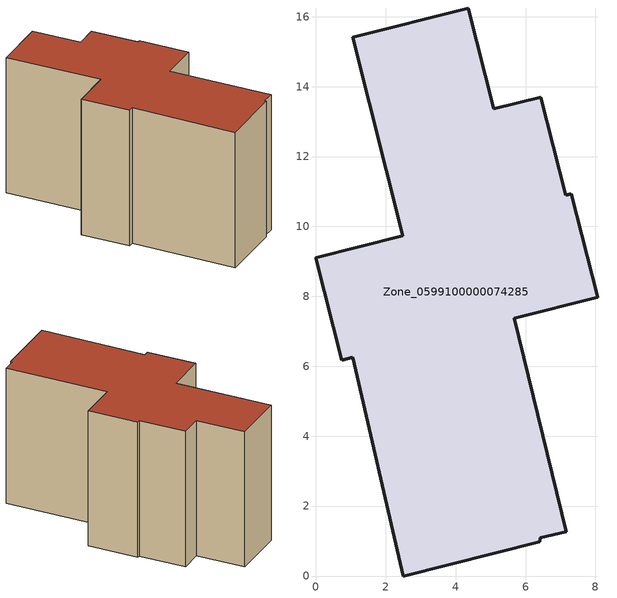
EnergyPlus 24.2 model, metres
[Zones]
Zone_0599100000074285
 floor ground (C_G): 8.06,7.97 5.68,7.37 7.17,1.27 6.42,1.1 6.41,0.98 2.5,0 1.05,6.26 0.74,6.18 0,9.1 2.49,9.73 1.05,15.42 4.36,16.25 5.09,13.36 6.44,13.7 7.15,10.9 7.31,10.94 z0
 wall outside (C_F): 5.09,13.36 4.36,16.25 1.05,15.42 2.49,9.73 0,9.1 0.74,6.18 1.05,6.26 2.5,0 6.41,0.98 6.42,1.1 7.17,1.27 5.68,7.37 8.06,7.97 7.31,10.94 7.15,10.9 6.44,13.7 5.09,13.36 z0:8.62
 roof outside (C_R): 6.42,1.1 7.17,1.27 5.68,7.37 8.06,7.97 7.31,10.94 7.15,10.9 6.44,13.7 5.09,13.36 4.36,16.25 1.05,15.42 2.49,9.73 0,9.1 0.74,6.18 1.05,6.26 2.5,0 6.41,0.98 z8.62
[BUILDING]
Pand.0599100000074285: North Axis=0; Terrain=City; Loads Convergence Tolerance Value=0.04; Temperature Convergence Tolerance Value=0.4; Solar Distribution=FullExterior; Maximum Number of Warmup Days=25; Minimum Number of Warmup Days=1
[Site:Location]
Rotterdam.The.Hague.AP_ZH_NLD Design_Conditions: Latitude=51.96; Longitude=4.45; Time Zone=1; Elevation=-4.5
[SITE:GROUNDTEMPERATURE:BUILDINGSURFACE]
18, 18, 18, 18, 18, 18, 18, 18, 18, 18, 18, 18
[MATERIAL] Thermal Absorptance=0.9; Solar Absorptance=0.7; Visible Absorptance=0.7
Name | Roughness | Thickness | Conductivity | Density | Specific Heat
G.TI.1965-1974 | MediumSmooth | 0.15 | 0.882353 | 540 | 1210
F.TI.1965-1974 | Rough | 0.3 | 0.697674 | 1920 | 840
R.TI.1965-1974 | MediumRough | 0.2 | 0.232558 | 1500 | 1000
[CONSTRUCTION]
C_G: G.TI.1965-1974
C_F: F.TI.1965-1974
C_R: R.TI.1965-1974
[ZONE]
Zone_0599100000074285: Type=1; Multiplier=1; Ceiling Height=Autocalculate; Volume=Autocalculate; Floor Area=autocalculate; Part of Total Floor Area=Yes
[ZONEINFILTRATION:DESIGNFLOWRATE]
Infil_Zone_0599100000074285: Zone or ZoneList or Space or SpaceList=Zone_0599100000074285; Schedule=AlwaysOn; Design Flow Rate Calculation Method=Flow/Area; Flow Rate per Floor Area=0.003; Constant Term Coefficient=1; Temperature Term Coefficient=0; Velocity Term Coefficient=0; Velocity Squared Term Coefficient=0
[HVACTEMPLATE:ZONE:IDEALLOADSAIRSYSTEM]
Zone_0599100000074285: Maximum Heating Supply Air Temperature=50; Minimum Cooling Supply Air Temperature=13; Maximum Heating Supply Air Humidity Ratio=0.0156; Minimum Cooling Supply Air Humidity Ratio=0.0077; Heating Limit=NoLimit; Cooling Limit=NoLimit; Dehumidification Control Type=ConstantSensibleHeatRatio; Cooling Sensible Heat Ratio=0.7; Dehumidification Setpoint=60; Humidification Control Type=None; Humidification Setpoint=30; Outdoor Air Method=None; Outdoor Air Flow Rate per Person=0.00944; Outdoor Air Flow Rate per Zone Floor Area=0; Outdoor Air Flow Rate per Zone=0; Demand Controlled Ventilation Type=None; Outdoor Air Economizer Type=NoEconomizer; Heat Recovery Type=None; Sensible Heat Recovery Effectiveness=0.7; Latent Heat Recovery Effectiveness=0.65
[ZONECONTROL:THERMOSTAT]
ThermostatControl_Zone_0599100000074285: Zone or ZoneList=Zone_0599100000074285; Control Type Schedule=DualSetpointControlType; Control 1=Thermostat_Zone_0599100000074285; Temperature Difference Between Cutout And Setpoint=0
[THERMOSTATSETPOINT:DUALSETPOINT]
Thermostat_Zone_0599100000074285: Heating Setpoint Temperature Schedule=HeatingSetpoint_Zone_0599100000074285; Cooling Setpoint Temperature Schedule=CoolingSetpoint_Zone_0599100000074285
[SCHEDULE:COMPACT]
HeatingSetpoint_Zone_0599100000074285: Through: 12/31, For: AllDays, Until: 24:00, 21
CoolingSetpoint_Zone_0599100000074285: Through: 12/31, For: AllDays, Until: 24:00, 24
DualSetpointControlType: Through: 12/31, For: AllDays, Until: 24:00, 4
AlwaysOn: Through: 12/31, For: AllDays, Until: 24:00, 1
